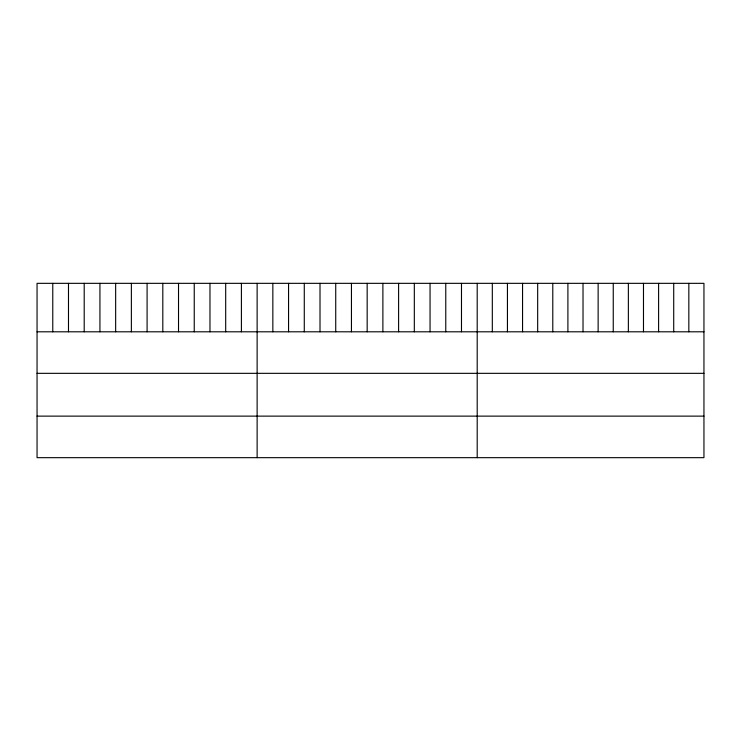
<?xml version="1.0" encoding="UTF-8"?>
<svg xmlns="http://www.w3.org/2000/svg" width="741" height="741" viewBox="0 0 741 741"><rect width="100%" height="100%" fill="white"/><g stroke="black" fill="none" stroke-linecap="round" stroke-linejoin="round"><path stroke-width="1.11" d="M703.95 331.801L703.95 457.669L37.05 457.669L37.05 283.331L703.95 283.331L703.95 331.801L37.05 331.801M37.05 373.334L703.95 373.334M37.05 416.127L703.95 416.127M688.834 283.331L688.834 331.801M673.717 283.331L673.717 331.801M658.601 283.331L658.601 331.801M643.484 283.331L643.484 331.801M628.368 283.331L628.368 331.801M613.252 283.331L613.252 331.801M598.135 283.331L598.135 331.801M583.019 283.331L583.019 331.801M567.902 283.331L567.902 331.801M552.786 283.331L552.786 331.801M537.67 283.331L537.67 331.801M522.553 283.331L522.553 331.801M507.437 283.331L507.437 331.801M492.32 283.331L492.32 331.801M477.204 283.331L477.204 457.669M461.486 283.331L461.486 331.801M445.767 283.331L445.767 331.801M430.049 283.331L430.049 331.801M414.321 283.331L414.321 331.801M398.602 283.331L398.602 331.801M382.884 283.331L382.884 331.801M367.166 283.331L367.166 331.801M351.447 283.331L351.447 331.801M335.729 283.331L335.729 331.801M320.01 283.331L320.01 331.801M304.282 283.331L304.282 331.801M288.564 283.331L288.564 331.801M272.845 283.331L272.845 331.801M257.127 283.331L257.127 457.669M241.409 283.331L241.409 331.801M225.69 283.331L225.69 331.801M209.972 283.331L209.972 331.801M194.244 283.331L194.244 331.801M178.525 283.331L178.525 331.801M162.807 283.331L162.807 331.801M147.089 283.331L147.089 331.801M131.37 283.331L131.37 331.801M115.652 283.331L115.652 331.801M99.933 283.331L99.933 331.801M84.205 283.331L84.205 331.801M68.487 283.331L68.487 331.801M52.768 283.331L52.768 331.801"/></g></svg>
